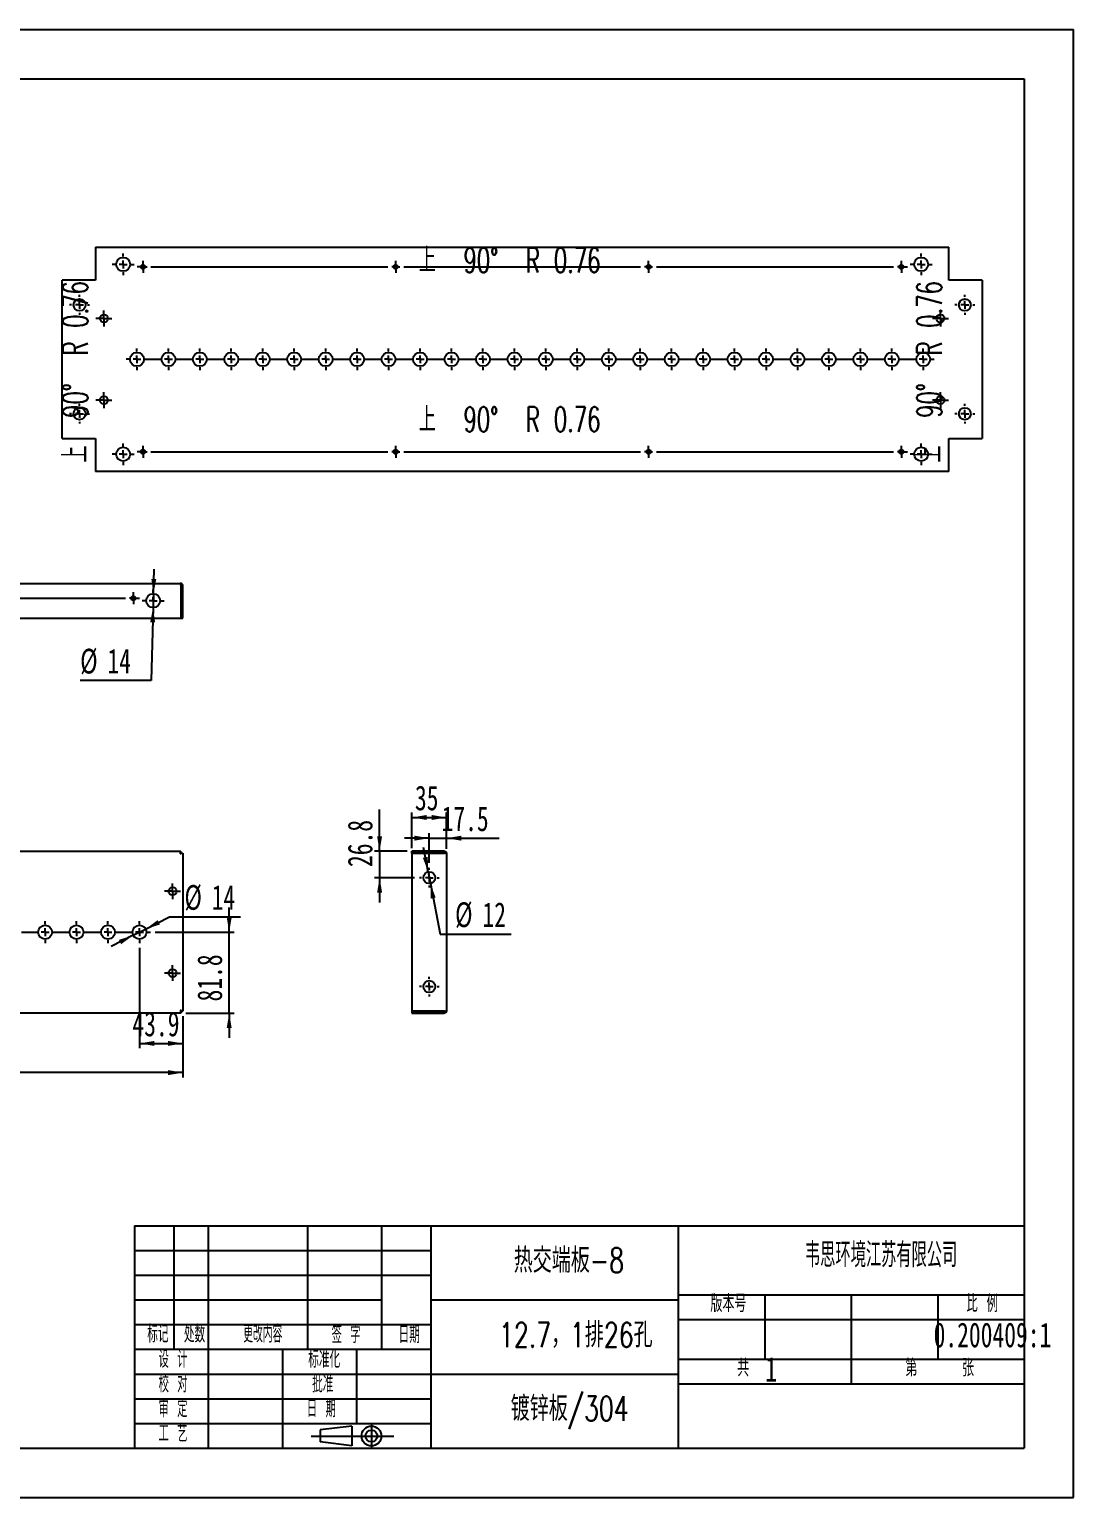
# Model space of a CAD drawing. Extents: x 0 to 2096, y 0 to 1482.
# Drawn here: x 1042 to 2096, y 0 to 1482 of the extents above; entities that cross this region are included whole.
import ezdxf

# ---------------------------------------------------------------- set-up
doc = ezdxf.new("R2010")
doc.units = 0
doc.header["$LTSCALE"] = 4.9898
doc.layers.get('0').update_dxf_attribs({"linetype": 'CONTINUOUS'})
for name, color, linetype in [('粗实线', 7, 'CONTINUOUS'), ('细实线', 7, 'CONTINUOUS'), ('轮廓线层', 7, 'CONTINUOUS')]:
    doc.layers.add(name, color=color, linetype=linetype)
doc.styles.add('SLDTEXTSTYLE0', font='TXT', dxfattribs={"width": 0.7, "bigfont": 'bigfont'})
doc.styles.add('SLDTEXTSTYLE1', font='TXT', dxfattribs={"width": 0.56, "bigfont": 'bigfont'})
doc.styles.add('SLDTEXTSTYLE2', font='TXT', dxfattribs={"width": 0.49, "bigfont": 'bigfont'})
doc.styles.add('SLDTEXTSTYLE3', font='TXT', dxfattribs={"width": 0.54, "bigfont": 'bigfont'})
doc.styles.add('SLDTEXTSTYLE4', font='TXT', dxfattribs={"width": 0.63, "bigfont": 'bigfont'})
doc.styles.add('SLDTEXTSTYLE5', font='TXT', dxfattribs={"width": 0.586667, "bigfont": 'bigfont'})
doc.styles.add('SLDTEXTSTYLE6', font='TXT', dxfattribs={"width": 0.7})
doc.styles.add('SLDTEXTSTYLE7', font='TXT', dxfattribs={"width": 0.628571, "bigfont": 'bigfont'})
doc.dimstyles.new('SLDDIMSTYLE0', dxfattribs={"dimtxt": 24.948998, "dimasz": 14.969399, "dimexe": 0, "dimexo": 0.0625, "dimgap": 6.237249, "dimtad": 2, "dimdec": 1, "dimrnd": 1e-09, "dimzin": 12, "dimtxsty": 'SLDTEXTSTYLE6', "dimsah": 1, "dimcen": 0.09, "dimazin": 3, "dimtfac": 1, "dimtdec": 1, "dimtofl": 0, "dimtmove": 0, "dimatfit": 3, "dimtolj": 1, "dimtzin": 12})
doc.dimstyles.new('SLDDIMSTYLE1', dxfattribs={"dimtxt": 24.948998, "dimasz": 14.969399, "dimexe": 0, "dimexo": 0.0625, "dimgap": 6.237249, "dimtad": 2, "dimdec": 1, "dimrnd": 1e-09, "dimzin": 12, "dimtxsty": 'SLDTEXTSTYLE6', "dimsah": 1, "dimcen": 0.09, "dimazin": 3, "dimtfac": 1, "dimtdec": 1, "dimtmove": 0, "dimatfit": 3, "dimtolj": 1, "dimtzin": 12})
doc.dimstyles.new('SLDDIMSTYLE2', dxfattribs={"dimtxt": 24.948998, "dimasz": 14.969399, "dimexe": 0, "dimexo": 0.0625, "dimgap": 6.237249, "dimtad": 0, "dimtih": 1, "dimtoh": 1, "dimdec": 1, "dimrnd": 1e-09, "dimzin": 12, "dimtxsty": 'SLDTEXTSTYLE6', "dimsah": 1, "dimcen": 0, "dimazin": 3, "dimtfac": 1, "dimtdec": 1, "dimtmove": 0, "dimatfit": 3, "dimtolj": 1, "dimtzin": 12})

# ---------------------------------------------------------------- blocks, each defined once
blk = doc.blocks.new('块6')
at = {"color": 7, "linetype": 'CONTINUOUS'}
for p, q in [((635, 774.7), (595.1, 769.7)), ((595.1, 769.7), (595.1, 754.7)), ((635, 774.7), (635, 749.8)), ((635, 749.8), (595.1, 754.7))]:
    blk.add_line(p, q, dxfattribs=at)
at = {"layer": '轮廓线层', "color": 7}
for p, q in [((583.7, 762.1), (688.1, 762.1)), ((659.8, 776.8), (659.8, 747.3))]:
    blk.add_line(p, q, dxfattribs=at)
for radius in [12.5, 7.48]:
    blk.add_circle((659.8, 762.1), radius, dxfattribs=at)
blk = doc.blocks.new('_D')
at = {"layer": '细实线'}
for p, q in [((331.1, 486), (331.1, 424)), ((1196.6, 486), (1196.6, 424)), ((1196.6, 429), (331.1, 429))]:
    blk.add_line(p, q, dxfattribs=at)
for points in [[(331.1, 429), (346, 426.5), (346, 431.5)], [(1196.6, 429), (1181.6, 431.5), (1181.6, 426.5)]]:
    blk.add_solid(points, dxfattribs=at)
at = {"layer": '细实线', "insert": (727.5, 461.2), "char_height": 24.95, "attachment_point": 1, "style": 'SLDTEXTSTYLE6'}
blk.add_mtext('865.5', dxfattribs=at)
blk = doc.blocks.new('_D_2')
at = {"layer": '细实线'}
for p, q in [((1152.7, 554.8), (1152.7, 453.5)), ((1196.6, 486), (1196.6, 453.5)), ((1152.7, 458.5), (1196.6, 458.5))]:
    blk.add_line(p, q, dxfattribs=at)
for points in [[(1152.7, 458.5), (1167.6, 456), (1167.6, 460.9)], [(1196.6, 458.5), (1181.6, 460.9), (1181.6, 456)]]:
    blk.add_solid(points, dxfattribs=at)
at = {"layer": '细实线', "insert": (1145.6, 490.6), "char_height": 24.95, "attachment_point": 1, "style": 'SLDTEXTSTYLE6'}
blk.add_mtext('43.9', dxfattribs=at)
blk = doc.blocks.new('_D_3')
at = {"layer": '细实线'}
for p, q in [((1243.3, 570.8), (1243.3, 595.7)), ((1168.7, 570.8), (1248.3, 570.8)), ((1243.3, 489), (1243.3, 570.8)), ((1199.6, 489), (1248.3, 489)), ((1243.3, 489), (1243.3, 464.1))]:
    blk.add_line(p, q, dxfattribs=at)
for points in [[(1243.3, 570.8), (1245.8, 585.7), (1240.8, 585.7)], [(1243.3, 489), (1240.8, 474), (1245.8, 474)]]:
    blk.add_solid(points, dxfattribs=at)
at = {"layer": '细实线', "insert": (1211.1, 500.8), "char_height": 24.95, "attachment_point": 1, "rotation": 90, "style": 'SLDTEXTSTYLE6'}
blk.add_mtext('81.8', dxfattribs=at)
blk = doc.blocks.new('_D_4')
at = {"layer": '细实线'}
for p, q in [((1158.9, 573.9), (1183.1, 586.2)), ((1183.1, 586.2), (1254.7, 586.2)), ((1146.4, 567.6), (1124.2, 556.3)), ((1146.4, 567.6), (1158.9, 573.9))]:
    blk.add_line(p, q, dxfattribs=at)
for points in [[(1158.9, 573.9), (1173.4, 578.5), (1171.1, 582.9)], [(1146.4, 567.6), (1132, 563), (1134.2, 558.6)]]:
    blk.add_solid(points, dxfattribs=at)
at = {"layer": '细实线', "char_height": 24.95, "attachment_point": 1, "style": 'SLDTEXTSTYLE6'}
for s, insert in [('%%c', (1198.1, 618.3)), ('14', (1225.6, 618.3))]:
    blk.add_mtext(s, dxfattribs=dict(at, insert=insert))
blk = doc.blocks.new('SW_CENTERMARKSYMBOL_0')
at = {"layer": '细实线', "color": 0}
for p, q in [((-770, 0), (-773, 0)), ((-762, 0), (-766, 0)), ((-762, 8), (-762, 11)), ((-762, 0), (-762, 4)), ((-762, 0), (-762, -4)), ((-762, 0), (-758, 0)), ((-754, 0), (-738.25, 0)), ((-730.25, 0), (-734.25, 0)), ((-730.25, 8), (-730.25, 11)), ((-730.25, 0), (-730.25, 4)), ((-730.25, 0), (-730.25, -4)), ((-730.25, 0), (-726.25, 0)), ((-722.25, 0), (-706.5, 0)), ((-698.5, 0), (-702.5, 0)), ((-698.5, 8), (-698.5, 11)), ((-698.5, 0), (-698.5, 4)), ((-698.5, 0), (-698.5, -4)), ((-698.5, 0), (-694.5, 0)), ((-690.5, 0), (-674.75, 0)), ((-666.75, 0), (-670.75, 0)), ((-666.75, 8), (-666.75, 11)), ((-666.75, 0), (-666.75, 4)), ((-666.75, 0), (-666.75, -4)), ((-666.75, 0), (-662.75, 0)), ((-658.75, 0), (-643, 0)), ((-635, 0), (-639, 0)), ((-635, 8), (-635, 11)), ((-635, 0), (-635, 4)), ((-635, 0), (-635, -4)), ((-635, 0), (-631, 0)), ((-627, 0), (-611.25, 0)), ((-603.25, 0), (-607.25, 0)), ((-603.25, 8), (-603.25, 11)), ((-603.25, 0), (-603.25, 4)), ((-603.25, 0), (-603.25, -4)), ((-603.25, 0), (-599.25, 0)), ((-595.25, 0), (-579.5, 0)), ((-571.5, 0), (-575.5, 0)), ((-571.5, 8), (-571.5, 11)), ((-571.5, 0), (-571.5, 4)), ((-571.5, 0), (-571.5, -4)), ((-571.5, 0), (-567.5, 0)), ((-563.5, 0), (-547.75, 0)), ((-539.75, 0), (-543.75, 0)), ((-539.75, 8), (-539.75, 11)), ((-539.75, 0), (-539.75, 4)), ((-539.75, 0), (-539.75, -4)), ((-539.75, 0), (-535.75, 0)), ((-531.75, 0), (-516, 0)), ((-508, 0), (-512, 0)), ((-508, 8), (-508, 11)), ((-508, 0), (-508, 4)), ((-508, 0), (-508, -4)), ((-508, 0), (-504, 0)), ((-500, 0), (-484.25, 0)), ((-476.25, 0), (-480.25, 0)), ((-476.25, 8), (-476.25, 11)), ((-476.25, 0), (-476.25, 4)), ((-476.25, 0), (-476.25, -4)), ((-476.25, 0), (-472.25, 0)), ((-468.25, 0), (-452.5, 0)), ((-444.5, 0), (-448.5, 0)), ((-444.5, 8), (-444.5, 11)), ((-444.5, 0), (-444.5, 4)), ((-444.5, 0), (-444.5, -4)), ((-444.5, 0), (-440.5, 0)), ((-436.5, 0), (-420.75, 0)), ((-412.75, 0), (-416.75, 0)), ((-412.75, 8), (-412.75, 11)), ((-412.75, 0), (-412.75, 4)), ((-412.75, 0), (-412.75, -4)), ((-412.75, 0), (-408.75, 0)), ((-404.75, 0), (-389, 0)), ((-381, 0), (-385, 0)), ((-381, 8), (-381, 11)), ((-381, 0), (-381, 4)), ((-381, 0), (-381, -4)), ((-381, 0), (-377, 0)), ((-373, 0), (-357.25, 0)), ((-349.25, 0), (-353.25, 0)), ((-349.25, 8), (-349.25, 11)), ((-349.25, 0), (-349.25, 4)), ((-349.25, 0), (-349.25, -4)), ((-349.25, 0), (-345.25, 0)), ((-341.25, 0), (-325.5, 0)), ((-317.5, 0), (-321.5, 0)), ((-317.5, 8), (-317.5, 11)), ((-317.5, 0), (-317.5, 4)), ((-317.5, 0), (-317.5, -4)), ((-317.5, 0), (-313.5, 0)), ((-309.5, 0), (-293.75, 0)), ((-285.75, 0), (-289.75, 0)), ((-285.75, 8), (-285.75, 11)), ((-285.75, 0), (-285.75, 4)), ((-285.75, 0), (-285.75, -4)), ((-285.75, 0), (-281.75, 0)), ((-277.75, 0), (-262, 0)), ((-254, 0), (-258, 0)), ((-254, 8), (-254, 11)), ((-254, 0), (-254, 4)), ((-254, 0), (-254, -4)), ((-254, 0), (-250, 0)), ((-246, 0), (-230.25, 0)), ((-222.25, 0), (-226.25, 0)), ((-222.25, 8), (-222.25, 11)), ((-222.25, 0), (-222.25, 4)), ((-222.25, 0), (-222.25, -4)), ((-222.25, 0), (-218.25, 0)), ((-214.25, 0), (-198.5, 0)), ((-190.5, 0), (-194.5, 0)), ((-190.5, 8), (-190.5, 11)), ((-190.5, 0), (-190.5, 4)), ((-190.5, 0), (-190.5, -4)), ((-190.5, 0), (-186.5, 0)), ((-182.5, 0), (-166.75, 0)), ((-158.75, 0), (-162.75, 0)), ((-158.75, 8), (-158.75, 11)), ((-158.75, 0), (-158.75, 4)), ((-158.75, 0), (-158.75, -4)), ((-158.75, 0), (-154.75, 0)), ((-150.75, 0), (-135, 0)), ((-127, 0), (-131, 0)), ((-127, 8), (-127, 11)), ((-127, 0), (-127, 4)), ((-127, 0), (-127, -4)), ((-127, 0), (-123, 0)), ((-119, 0), (-103.25, 0)), ((-95.25, 0), (-99.25, 0)), ((-95.25, 8), (-95.25, 11)), ((-95.25, 0), (-95.25, 4)), ((-95.25, 0), (-95.25, -4)), ((-95.25, 0), (-91.25, 0)), ((-87.25, 0), (-71.5, 0)), ((-63.5, 0), (-67.5, 0)), ((-63.5, 8), (-63.5, 11)), ((-63.5, 0), (-63.5, 4)), ((-63.5, 0), (-63.5, -4)), ((-63.5, 0), (-59.5, 0)), ((-55.5, 0), (-39.75, 0)), ((-31.75, 0), (-35.75, 0)), ((-31.75, 8), (-31.75, 11)), ((-31.75, 0), (-31.75, 4)), ((-31.75, 0), (-31.75, -4)), ((-31.75, 0), (-27.75, 0)), ((-23.75, 0), (-8, 0)), ((0, 0), (-4, 0)), ((0, 8), (0, 11)), ((0, 0), (0, 4)), ((0, 0), (0, -4)), ((0, 0), (4, 0)), ((8, 0), (23.75, 0)), ((31.75, 0), (27.75, 0)), ((31.75, 8), (31.75, 11)), ((31.75, 0), (31.75, 4)), ((31.75, 0), (31.75, -4)), ((31.75, 0), (35.75, 0)), ((39.75, 0), (42.75, 0)), ((-762, -8), (-762, -11)), ((-730.25, -8), (-730.25, -11)), ((-698.5, -8), (-698.5, -11)), ((-666.75, -8), (-666.75, -11)), ((-635, -8), (-635, -11)), ((-603.25, -8), (-603.25, -11)), ((-571.5, -8), (-571.5, -11)), ((-539.75, -8), (-539.75, -11)), ((-508, -8), (-508, -11)), ((-476.25, -8), (-476.25, -11)), ((-444.5, -8), (-444.5, -11)), ((-412.75, -8), (-412.75, -11)), ((-381, -8), (-381, -11)), ((-349.25, -8), (-349.25, -11)), ((-317.5, -8), (-317.5, -11)), ((-285.75, -8), (-285.75, -11)), ((-254, -8), (-254, -11)), ((-222.25, -8), (-222.25, -11)), ((-190.5, -8), (-190.5, -11)), ((-158.75, -8), (-158.75, -11)), ((-127, -8), (-127, -11)), ((-95.25, -8), (-95.25, -11)), ((-63.5, -8), (-63.5, -11)), ((-31.75, -8), (-31.75, -11)), ((0, -8), (0, -11)), ((31.75, -8), (31.75, -11))]:
    blk.add_line(p, q, dxfattribs=at)
blk = doc.blocks.new('SW_CENTERMARKSYMBOL_2')
at = {"layer": '细实线', "color": 0}
for p, q in [((-4, 0), (-8, 0)), ((0, 0), (-4, 0)), ((0, 4), (0, 8)), ((0, 0), (0, 4)), ((0, 0), (0, -4)), ((0, 0), (4, 0)), ((4, 0), (8, 0)), ((0, -4), (0, -8))]:
    blk.add_line(p, q, dxfattribs=at)
blk = doc.blocks.new('SW_CENTERMARKSYMBOL_3')
at = {"layer": '细实线', "color": 0}
for p, q in [((-4, 0), (-8, 0)), ((0, 0), (-4, 0)), ((0, 4), (0, 8)), ((0, 0), (0, 4)), ((0, 0), (0, -4)), ((0, 0), (4, 0)), ((4, 0), (8, 0)), ((0, -4), (0, -8))]:
    blk.add_line(p, q, dxfattribs=at)
blk = doc.blocks.new('_D_9')
at = {"layer": '细实线'}
for p, q in [((1427.8, 655.5), (1427.8, 691.5)), ((1427.8, 686.5), (1462.8, 686.5)), ((1462.8, 654.8), (1462.8, 691.5))]:
    blk.add_line(p, q, dxfattribs=at)
for points in [[(1427.8, 686.5), (1442.7, 684), (1442.7, 689)], [(1462.8, 686.5), (1447.8, 689), (1447.8, 684)]]:
    blk.add_solid(points, dxfattribs=at)
at = {"layer": '细实线', "insert": (1430.8, 718.7), "char_height": 24.95, "attachment_point": 1, "style": 'SLDTEXTSTYLE6'}
blk.add_mtext('35', dxfattribs=at)
blk = doc.blocks.new('_D_10')
at = {"layer": '细实线'}
for p, q in [((1445.3, 640.7), (1445.3, 670.6)), ((1462.8, 654.8), (1462.8, 670.6)), ((1445.3, 665.6), (1420.3, 665.6)), ((1445.3, 665.6), (1462.8, 665.6)), ((1462.8, 665.6), (1515.8, 665.6))]:
    blk.add_line(p, q, dxfattribs=at)
for points in [[(1445.3, 665.6), (1430.3, 668.1), (1430.3, 663.1)], [(1462.8, 665.6), (1477.7, 663.1), (1477.7, 668.1)]]:
    blk.add_solid(points, dxfattribs=at)
at = {"layer": '细实线', "insert": (1457.7, 697.7), "char_height": 24.95, "attachment_point": 1, "style": 'SLDTEXTSTYLE6'}
blk.add_mtext('17.5', dxfattribs=at)
blk = doc.blocks.new('_D_11')
at = {"layer": '细实线'}
for p, q in [((1395.1, 652.5), (1395.1, 694.6)), ((1422.8, 652.5), (1390.1, 652.5)), ((1395.1, 652.5), (1395.1, 625.7)), ((1430.3, 625.7), (1390.1, 625.7)), ((1395.1, 625.7), (1395.1, 600.8))]:
    blk.add_line(p, q, dxfattribs=at)
for points in [[(1395.1, 652.5), (1397.6, 667.5), (1392.6, 667.5)], [(1395.1, 625.7), (1392.6, 610.7), (1397.6, 610.7)]]:
    blk.add_solid(points, dxfattribs=at)
at = {"layer": '细实线', "insert": (1362.9, 636.5), "char_height": 24.95, "attachment_point": 1, "rotation": 90, "style": 'SLDTEXTSTYLE6'}
blk.add_mtext('26.8', dxfattribs=at)
blk = doc.blocks.new('_D_12')
at = {"layer": '细实线'}
for p, q in [((1444.1, 631.6), (1439.4, 656.1)), ((1444.1, 631.6), (1446.4, 619.8)), ((1446.4, 619.8), (1456.3, 568.7)), ((1456.3, 568.7), (1527.9, 568.7))]:
    blk.add_line(p, q, dxfattribs=at)
for points in [[(1444.1, 631.6), (1443.7, 646.8), (1438.8, 645.8)], [(1446.4, 619.8), (1446.8, 604.6), (1451.7, 605.6)]]:
    blk.add_solid(points, dxfattribs=at)
at = {"layer": '细实线', "char_height": 24.95, "attachment_point": 1, "style": 'SLDTEXTSTYLE6'}
for s, insert in [('%%c', (1471.3, 600.9)), ('12', (1498.9, 600.9))]:
    blk.add_mtext(s, dxfattribs=dict(at, insert=insert))
blk = doc.blocks.new('SW_CENTERMARKSYMBOL_5')
at = {"layer": '细实线', "color": 0}
for p, q in [((-8, 0), (-10, 0)), ((0, 0), (-4, 0)), ((0, 8), (0, 10)), ((0, 0), (0, 4)), ((0, 0), (0, -4)), ((0, 0), (4, 0)), ((8, 0), (10, 0)), ((0, -8), (0, -10))]:
    blk.add_line(p, q, dxfattribs=at)
blk = doc.blocks.new('SW_CENTERMARKSYMBOL_6')
at = {"layer": '细实线', "color": 0}
for p, q in [((-8, 0), (-10, 0)), ((0, 0), (-4, 0)), ((0, 8), (0, 10)), ((0, 0), (0, 4)), ((0, 0), (0, -4)), ((0, 0), (4, 0)), ((8, 0), (10, 0)), ((0, -8), (0, -10))]:
    blk.add_line(p, q, dxfattribs=at)
blk = doc.blocks.new('_D_17')
at = {"layer": '细实线'}
for p, q in [((1166.8, 912.3), (1167.5, 937.3)), ((1166.8, 912.3), (1166.4, 898.3)), ((1166.4, 898.3), (1164.4, 824.6)), ((1164.4, 824.6), (1092.8, 824.6))]:
    blk.add_line(p, q, dxfattribs=at)
for points in [[(1166.8, 912.3), (1169.7, 927.2), (1164.7, 927.3)], [(1166.4, 898.3), (1163.5, 883.4), (1168.5, 883.3)]]:
    blk.add_solid(points, dxfattribs=at)
at = {"layer": '细实线', "char_height": 24.95, "attachment_point": 1, "style": 'SLDTEXTSTYLE6'}
for s, insert in [('%%c', (1092.8, 856.8)), ('14', (1120.3, 856.8))]:
    blk.add_mtext(s, dxfattribs=dict(at, insert=insert))
blk = doc.blocks.new('SW_CENTERMARKSYMBOL_8')
at = {"layer": '细实线', "color": 0}
for p, q in [((-8, 0), (-11, 0)), ((0, 0), (-4, 0)), ((0, 8), (0, 11)), ((0, 0), (0, 4)), ((0, 0), (0, -4)), ((0, 0), (4, 0)), ((8, 0), (11, 0)), ((0, -8), (0, -11))]:
    blk.add_line(p, q, dxfattribs=at)
blk = doc.blocks.new('SW_CENTERMARKSYMBOL_9')
at = {"layer": '细实线', "color": 0}
for p, q in [((-259.2, 0), (-261.3, 0)), ((-255.2, 0), (-259.2, 0)), ((-255.2, 4), (-255.2, 6.1)), ((-255.2, 0), (-255.2, 4)), ((-255.2, 0), (-255.2, -4)), ((-255.2, 0), (-251.2, 0)), ((-247.2, 0), (-8, 0)), ((0, 0), (-4, 0)), ((0, 4), (0, 6.1)), ((0, 0), (0, 4)), ((0, 0), (0, -4)), ((0, 0), (4, 0)), ((8, 0), (247.2, 0)), ((255.2, 0), (251.2, 0)), ((255.2, 4), (255.2, 6.1)), ((255.2, 0), (255.2, 4)), ((255.2, 0), (255.2, -4)), ((255.2, 0), (259.2, 0)), ((263.2, 0), (502.3, 0)), ((510.3, 0), (506.3, 0)), ((510.3, 4), (510.3, 6.1)), ((510.3, 0), (510.3, 4)), ((510.3, 0), (510.3, -4)), ((510.3, 0), (514.3, 0)), ((514.3, 0), (516.4, 0)), ((-255.2, -4), (-255.2, -6.1)), ((0, -4), (0, -6.1)), ((255.2, -4), (255.2, -6.1)), ((510.3, -4), (510.3, -6.1))]:
    blk.add_line(p, q, dxfattribs=at)
blk = doc.blocks.new('SW_CENTERMARKSYMBOL_10')
at = {"layer": '细实线', "color": 0}
for p, q in [((-39.75, 0), (-42.75, 0)), ((-31.75, 0), (-35.75, 0)), ((-31.75, 8), (-31.75, 11)), ((-31.75, 0), (-31.75, 4)), ((-31.75, 0), (-31.75, -4)), ((-31.75, 0), (-27.75, 0)), ((-23.75, 0), (-8, 0)), ((0, 0), (-4, 0)), ((0, 8), (0, 11)), ((0, 0), (0, 4)), ((0, 0), (0, -4)), ((0, 0), (4, 0)), ((8, 0), (23.75, 0)), ((31.75, 0), (27.75, 0)), ((31.75, 8), (31.75, 11)), ((31.75, 0), (31.75, 4)), ((31.75, 0), (31.75, -4)), ((31.75, 0), (35.75, 0)), ((39.75, 0), (55.5, 0)), ((63.5, 0), (59.5, 0)), ((63.5, 8), (63.5, 11)), ((63.5, 0), (63.5, 4)), ((63.5, 0), (63.5, -4)), ((63.5, 0), (67.5, 0)), ((71.5, 0), (87.25, 0)), ((95.25, 0), (91.25, 0)), ((95.25, 8), (95.25, 11)), ((95.25, 0), (95.25, 4)), ((95.25, 0), (95.25, -4)), ((95.25, 0), (99.25, 0)), ((103.25, 0), (119, 0)), ((127, 0), (123, 0)), ((127, 8), (127, 11)), ((127, 0), (127, 4)), ((127, 0), (127, -4)), ((127, 0), (131, 0)), ((135, 0), (150.75, 0)), ((158.75, 0), (154.75, 0)), ((158.75, 8), (158.75, 11)), ((158.75, 0), (158.75, 4)), ((158.75, 0), (158.75, -4)), ((158.75, 0), (162.75, 0)), ((166.75, 0), (182.5, 0)), ((190.5, 0), (186.5, 0)), ((190.5, 8), (190.5, 11)), ((190.5, 0), (190.5, 4)), ((190.5, 0), (190.5, -4)), ((190.5, 0), (194.5, 0)), ((198.5, 0), (214.25, 0)), ((222.25, 0), (218.25, 0)), ((222.25, 8), (222.25, 11)), ((222.25, 0), (222.25, 4)), ((222.25, 0), (222.25, -4)), ((222.25, 0), (226.25, 0)), ((230.25, 0), (246, 0)), ((254, 0), (250, 0)), ((254, 8), (254, 11)), ((254, 0), (254, 4)), ((254, 0), (254, -4)), ((254, 0), (258, 0)), ((262, 0), (277.75, 0)), ((285.75, 0), (281.75, 0)), ((285.75, 8), (285.75, 11)), ((285.75, 0), (285.75, 4)), ((285.75, 0), (285.75, -4)), ((285.75, 0), (289.75, 0)), ((293.75, 0), (309.5, 0)), ((317.5, 0), (313.5, 0)), ((317.5, 8), (317.5, 11)), ((317.5, 0), (317.5, 4)), ((317.5, 0), (317.5, -4)), ((317.5, 0), (321.5, 0)), ((325.5, 0), (341.25, 0)), ((349.25, 0), (345.25, 0)), ((349.25, 8), (349.25, 11)), ((349.25, 0), (349.25, 4)), ((349.25, 0), (349.25, -4)), ((349.25, 0), (353.25, 0)), ((357.25, 0), (373, 0)), ((381, 0), (377, 0)), ((381, 8), (381, 11)), ((381, 0), (381, 4)), ((381, 0), (381, -4)), ((381, 0), (385, 0)), ((389, 0), (404.75, 0)), ((412.75, 0), (408.75, 0)), ((412.75, 8), (412.75, 11)), ((412.75, 0), (412.75, 4)), ((412.75, 0), (412.75, -4)), ((412.75, 0), (416.75, 0)), ((420.75, 0), (436.5, 0)), ((444.5, 0), (440.5, 0)), ((444.5, 8), (444.5, 11)), ((444.5, 0), (444.5, 4)), ((444.5, 0), (444.5, -4)), ((444.5, 0), (448.5, 0)), ((452.5, 0), (468.25, 0)), ((476.25, 0), (472.25, 0)), ((476.25, 8), (476.25, 11)), ((476.25, 0), (476.25, 4)), ((476.25, 0), (476.25, -4)), ((476.25, 0), (480.25, 0)), ((484.25, 0), (500, 0)), ((508, 0), (504, 0)), ((508, 8), (508, 11)), ((508, 0), (508, 4)), ((508, 0), (508, -4)), ((508, 0), (512, 0)), ((516, 0), (531.75, 0)), ((539.75, 0), (535.75, 0)), ((539.75, 8), (539.75, 11)), ((539.75, 0), (539.75, 4)), ((539.75, 0), (539.75, -4)), ((539.75, 0), (543.75, 0)), ((547.75, 0), (563.5, 0)), ((571.5, 0), (567.5, 0)), ((571.5, 8), (571.5, 11)), ((571.5, 0), (571.5, 4)), ((571.5, 0), (571.5, -4)), ((571.5, 0), (575.5, 0)), ((579.5, 0), (595.25, 0)), ((603.25, 0), (599.25, 0)), ((603.25, 8), (603.25, 11)), ((603.25, 0), (603.25, 4)), ((603.25, 0), (603.25, -4)), ((603.25, 0), (607.25, 0)), ((611.25, 0), (627, 0)), ((635, 0), (631, 0)), ((635, 8), (635, 11)), ((635, 0), (635, 4)), ((635, 0), (635, -4)), ((635, 0), (639, 0)), ((643, 0), (658.75, 0)), ((666.75, 0), (662.75, 0)), ((666.75, 8), (666.75, 11)), ((666.75, 0), (666.75, 4)), ((666.75, 0), (666.75, -4)), ((666.75, 0), (670.75, 0)), ((674.75, 0), (690.5, 0)), ((698.5, 0), (694.5, 0)), ((698.5, 8), (698.5, 11)), ((698.5, 0), (698.5, 4)), ((698.5, 0), (698.5, -4)), ((698.5, 0), (702.5, 0)), ((706.5, 0), (722.25, 0)), ((730.25, 0), (726.25, 0)), ((730.25, 8), (730.25, 11)), ((730.25, 0), (730.25, 4)), ((730.25, 0), (730.25, -4)), ((730.25, 0), (734.25, 0)), ((738.25, 0), (754, 0)), ((762, 0), (758, 0)), ((762, 8), (762, 11)), ((762, 0), (762, 4)), ((762, 0), (762, -4)), ((762, 0), (766, 0)), ((770, 0), (773, 0)), ((-31.75, -8), (-31.75, -11)), ((0, -8), (0, -11)), ((31.75, -8), (31.75, -11)), ((63.5, -8), (63.5, -11)), ((95.25, -8), (95.25, -11)), ((127, -8), (127, -11)), ((158.75, -8), (158.75, -11)), ((190.5, -8), (190.5, -11)), ((222.25, -8), (222.25, -11)), ((254, -8), (254, -11)), ((285.75, -8), (285.75, -11)), ((317.5, -8), (317.5, -11)), ((349.25, -8), (349.25, -11)), ((381, -8), (381, -11)), ((412.75, -8), (412.75, -11)), ((444.5, -8), (444.5, -11)), ((476.25, -8), (476.25, -11)), ((508, -8), (508, -11)), ((539.75, -8), (539.75, -11)), ((571.5, -8), (571.5, -11)), ((603.25, -8), (603.25, -11)), ((635, -8), (635, -11)), ((666.75, -8), (666.75, -11)), ((698.5, -8), (698.5, -11)), ((730.25, -8), (730.25, -11)), ((762, -8), (762, -11))]:
    blk.add_line(p, q, dxfattribs=at)
blk = doc.blocks.new('SW_CENTERMARKSYMBOL_11')
at = {"layer": '细实线', "color": 0}
for p, q in [((-4, 0), (-8, 0)), ((0, 0), (-4, 0)), ((0, 4), (0, 8)), ((0, 0), (0, 4)), ((0, 0), (0, -4)), ((0, 0), (4, 0)), ((4, 0), (8, 0)), ((0, -4), (0, -8))]:
    blk.add_line(p, q, dxfattribs=at)
blk = doc.blocks.new('SW_CENTERMARKSYMBOL_12')
at = {"layer": '细实线', "color": 0}
for p, q in [((-4, 0), (-8, 0)), ((0, 0), (-4, 0)), ((0, 4), (0, 8)), ((0, 0), (0, 4)), ((0, 0), (0, -4)), ((0, 0), (4, 0)), ((4, 0), (8, 0)), ((0, -4), (0, -8))]:
    blk.add_line(p, q, dxfattribs=at)
blk = doc.blocks.new('SW_CENTERMARKSYMBOL_13')
at = {"layer": '细实线', "color": 0}
for p, q in [((-4, 0), (-8, 0)), ((0, 0), (-4, 0)), ((0, 4), (0, 8)), ((0, 0), (0, 4)), ((0, 0), (0, -4)), ((0, 0), (4, 0)), ((4, 0), (8, 0)), ((0, -4), (0, -8))]:
    blk.add_line(p, q, dxfattribs=at)
blk = doc.blocks.new('SW_CENTERMARKSYMBOL_14')
at = {"layer": '细实线', "color": 0}
for p, q in [((-4, 0), (-8, 0)), ((0, 0), (-4, 0)), ((0, 4), (0, 8)), ((0, 0), (0, 4)), ((0, 0), (0, -4)), ((0, 0), (4, 0)), ((4, 0), (8, 0)), ((0, -4), (0, -8))]:
    blk.add_line(p, q, dxfattribs=at)
blk = doc.blocks.new('SW_CENTERMARKSYMBOL_15')
at = {"layer": '细实线', "color": 0}
for p, q in [((-8, 0), (-10, 0)), ((0, 0), (-4, 0)), ((0, 8), (0, 10)), ((0, 0), (0, 4)), ((0, 0), (0, -4)), ((0, 0), (4, 0)), ((8, 0), (10, 0)), ((0, -8), (0, -10))]:
    blk.add_line(p, q, dxfattribs=at)
blk = doc.blocks.new('SW_CENTERMARKSYMBOL_16')
at = {"layer": '细实线', "color": 0}
for p, q in [((-8, 0), (-10, 0)), ((0, 0), (-4, 0)), ((0, 8), (0, 10)), ((0, 0), (0, 4)), ((0, 0), (0, -4)), ((0, 0), (4, 0)), ((8, 0), (10, 0)), ((0, -8), (0, -10))]:
    blk.add_line(p, q, dxfattribs=at)
blk = doc.blocks.new('SW_CENTERMARKSYMBOL_17')
at = {"layer": '细实线', "color": 0}
for p, q in [((-8, 0), (-11, 0)), ((0, 0), (-4, 0)), ((0, 8), (0, 11)), ((0, 0), (0, 4)), ((0, 0), (0, -4)), ((0, 0), (4, 0)), ((8, 0), (11, 0)), ((0, -8), (0, -11))]:
    blk.add_line(p, q, dxfattribs=at)
blk = doc.blocks.new('SW_CENTERMARKSYMBOL_18')
at = {"layer": '细实线', "color": 0}
for p, q in [((-8, 0), (-11, 0)), ((0, 0), (-4, 0)), ((0, 8), (0, 11)), ((0, 0), (0, 4)), ((0, 0), (0, -4)), ((0, 0), (4, 0)), ((8, 0), (11, 0)), ((0, -8), (0, -11))]:
    blk.add_line(p, q, dxfattribs=at)
blk = doc.blocks.new('SW_CENTERMARKSYMBOL_19')
at = {"layer": '细实线', "color": 0}
for p, q in [((-514.3, 0), (-516.4, 0)), ((-510.3, 0), (-514.3, 0)), ((-510.3, 4), (-510.3, 6.1)), ((-510.3, 0), (-510.3, 4)), ((-510.3, 0), (-510.3, -4)), ((-510.3, 0), (-506.3, 0)), ((-502.3, 0), (-263.2, 0)), ((-255.2, 0), (-259.2, 0)), ((-255.2, 4), (-255.2, 6.1)), ((-255.2, 0), (-255.2, 4)), ((-255.2, 0), (-255.2, -4)), ((-255.2, 0), (-251.2, 0)), ((-247.2, 0), (-8, 0)), ((0, 0), (-4, 0)), ((0, 4), (0, 6.1)), ((0, 0), (0, 4)), ((0, 0), (0, -4)), ((0, 0), (4, 0)), ((8, 0), (247.2, 0)), ((255.2, 0), (251.2, 0)), ((255.2, 4), (255.2, 6.1)), ((255.2, 0), (255.2, 4)), ((255.2, 0), (255.2, -4)), ((255.2, 0), (259.2, 0)), ((259.2, 0), (261.3, 0)), ((-510.3, -4), (-510.3, -6.1)), ((-255.2, -4), (-255.2, -6.1)), ((0, -4), (0, -6.1)), ((255.2, -4), (255.2, -6.1))]:
    blk.add_line(p, q, dxfattribs=at)
blk = doc.blocks.new('SW_CENTERMARKSYMBOL_20')
at = {"layer": '细实线', "color": 0}
for p, q in [((-8, 0), (-10, 0)), ((0, 0), (-4, 0)), ((0, 8), (0, 10)), ((0, 0), (0, 4)), ((0, 0), (0, -4)), ((0, 0), (4, 0)), ((8, 0), (10, 0)), ((0, -8), (0, -10))]:
    blk.add_line(p, q, dxfattribs=at)
blk = doc.blocks.new('SW_CENTERMARKSYMBOL_21')
at = {"layer": '细实线', "color": 0}
for p, q in [((-8, 0), (-10, 0)), ((0, 0), (-4, 0)), ((0, 8), (0, 10)), ((0, 0), (0, 4)), ((0, 0), (0, -4)), ((0, 0), (4, 0)), ((8, 0), (10, 0)), ((0, -8), (0, -10))]:
    blk.add_line(p, q, dxfattribs=at)
blk = doc.blocks.new('SW_CENTERMARKSYMBOL_22')
at = {"layer": '细实线', "color": 0}
for p, q in [((-8, 0), (-11, 0)), ((0, 0), (-4, 0)), ((0, 8), (0, 11)), ((0, 0), (0, 4)), ((0, 0), (0, -4)), ((0, 0), (4, 0)), ((8, 0), (11, 0)), ((0, -8), (0, -11))]:
    blk.add_line(p, q, dxfattribs=at)
blk = doc.blocks.new('SW_CENTERMARKSYMBOL_23')
at = {"layer": '细实线', "color": 0}
for p, q in [((-8, 0), (-11, 0)), ((0, 0), (-4, 0)), ((0, 8), (0, 11)), ((0, 0), (0, 4)), ((0, 0), (0, -4)), ((0, 0), (4, 0)), ((8, 0), (11, 0)), ((0, -8), (0, -11))]:
    blk.add_line(p, q, dxfattribs=at)
blk = doc.blocks.new('SW_CENTERMARKSYMBOL_24')
at = {"layer": '细实线', "color": 0}
for p, q in [((-514.3, 0), (-516.4, 0)), ((-510.3, 0), (-514.3, 0)), ((-510.3, 4), (-510.3, 6.1)), ((-510.3, 0), (-510.3, 4)), ((-510.3, 0), (-510.3, -4)), ((-510.3, 0), (-506.3, 0)), ((-502.3, 0), (-263.2, 0)), ((-255.2, 0), (-259.2, 0)), ((-255.2, 4), (-255.2, 6.1)), ((-255.2, 0), (-255.2, 4)), ((-255.2, 0), (-255.2, -4)), ((-255.2, 0), (-251.2, 0)), ((-247.2, 0), (-8, 0)), ((0, 0), (-4, 0)), ((0, 4), (0, 6.1)), ((0, 0), (0, 4)), ((0, 0), (0, -4)), ((0, 0), (4, 0)), ((8, 0), (247.2, 0)), ((255.2, 0), (251.2, 0)), ((255.2, 4), (255.2, 6.1)), ((255.2, 0), (255.2, 4)), ((255.2, 0), (255.2, -4)), ((255.2, 0), (259.2, 0)), ((259.2, 0), (261.3, 0)), ((-510.3, -4), (-510.3, -6.1)), ((-255.2, -4), (-255.2, -6.1)), ((0, -4), (0, -6.1)), ((255.2, -4), (255.2, -6.1))]:
    blk.add_line(p, q, dxfattribs=at)

msp = doc.modelspace()

# ---------------------------------------------------------------- linework, layer by layer
at = {"color": 7, "linetype": 'CONTINUOUS'}
for p, q in [((1108.25, 1262.27), (1108.25, 1228.72)), ((1108.25, 1262.27), (1969.81, 1262.27)), ((1969.81, 1228.72), (1969.81, 1262.27)), ((1074.7, 1069.16), (1074.7, 1228.72)), ((1108.25, 1228.72), (1074.7, 1228.72)), ((2003.36, 1228.72), (1969.81, 1228.72)), ((2003.36, 1228.72), (2003.36, 1069.16)), ((1074.7, 1069.16), (1108.25, 1069.16)), ((1108.25, 1069.16), (1108.25, 1035.61)), ((1969.81, 1069.16), (2003.36, 1069.16)), ((1969.81, 1035.61), (1969.81, 1069.16)), ((1969.81, 1035.61), (1108.25, 1035.61)), ((333.74, 922.82), (1193.92, 922.82)), ((1194.61, 920.16), (1194.61, 887.82)), ((1194.68, 887.82), (1194.68, 920.16)), ((1194.68, 920.16), (1196.58, 920.16)), ((1196.58, 887.82), (1196.58, 920.16)), ((333.05, 887.82), (1194.61, 887.82)), ((1194.68, 887.82), (1196.58, 887.82)), ((333.05, 652.5), (1194.61, 652.5)), ((1194.61, 650.6), (1194.61, 652.5)), ((1427.78, 650.6), (1427.78, 652.5)), ((1460.12, 652.5), (1427.78, 652.5)), ((1460.12, 650.6), (1460.12, 652.5)), ((1194.68, 650.53), (1196.58, 650.53)), ((1196.58, 650.53), (1196.58, 490.97)), ((1460.12, 650.6), (1427.78, 650.6)), ((1427.78, 650.53), (1427.78, 490.97)), ((1427.78, 650.53), (1460.12, 650.53)), ((1462.78, 649.84), (1462.78, 491.66)), ((1194.61, 490.9), (1194.61, 489)), ((1194.68, 490.97), (1196.58, 490.97)), ((1460.12, 490.97), (1427.78, 490.97)), ((1427.78, 490.9), (1460.12, 490.9)), ((1427.78, 490.9), (1427.78, 489)), ((1460.12, 490.9), (1460.12, 489)), ((1194.61, 489), (333.05, 489)), ((1427.78, 489), (1460.12, 489))]:
    msp.add_line(p, q, dxfattribs=at)
for centre, radius in [((1136.28, 1244.77), 7), ((1941.78, 1244.77), 7), ((1156.28, 1242.27), 2.1), ((1411.44, 1242.27), 2.1), ((1666.61, 1242.27), 2.1), ((1921.78, 1242.27), 2.1), ((1092.2, 1203.89), 6), ((1985.86, 1203.89), 6), ((1116.78, 1190.19), 4), ((1961.28, 1190.19), 4), ((1150.18, 1148.94), 7), ((1181.93, 1148.94), 7), ((1213.68, 1148.94), 7), ((1245.43, 1148.94), 7), ((1277.18, 1148.94), 7), ((1308.93, 1148.94), 7), ((1340.68, 1148.94), 7), ((1372.43, 1148.94), 7), ((1404.18, 1148.94), 7), ((1435.93, 1148.94), 7), ((1467.68, 1148.94), 7), ((1499.43, 1148.94), 7), ((1531.18, 1148.94), 7), ((1562.93, 1148.94), 7), ((1594.68, 1148.94), 7), ((1626.43, 1148.94), 7), ((1658.18, 1148.94), 7), ((1689.93, 1148.94), 7), ((1721.68, 1148.94), 7), ((1753.43, 1148.94), 7), ((1785.18, 1148.94), 7), ((1816.93, 1148.94), 7), ((1848.68, 1148.94), 7), ((1880.43, 1148.94), 7), ((1912.18, 1148.94), 7), ((1943.93, 1148.94), 7), ((1116.78, 1107.69), 4), ((1961.28, 1107.69), 4), ((1092.2, 1093.99), 6), ((1985.86, 1093.99), 6), ((1136.28, 1053.11), 7), ((1156.28, 1055.61), 2.1), ((1411.44, 1055.61), 2.1), ((1666.61, 1055.61), 2.1), ((1921.78, 1055.61), 2.1), ((1941.78, 1053.11), 7), ((1146.58, 907.82), 2.1), ((1166.58, 905.32), 7), ((1445.28, 625.7), 6), ((1186.08, 612), 4), ((1057.43, 570.75), 7), ((1089.18, 570.75), 7), ((1120.93, 570.75), 7), ((1152.68, 570.75), 7), ((1186.08, 529.5), 4), ((1445.28, 515.8), 6)]:
    msp.add_circle(centre, radius, dxfattribs=at)
for points, knots in [([(1193.92, 922.82), (1193.97, 922.82), (1194.03, 922.75), (1194.15, 922.48), (1194.2, 922.29), (1194.32, 921.79), (1194.38, 921.5), (1194.49, 920.85), (1194.55, 920.51), (1194.61, 920.16)], [0, 0, 0, 0, 0.25, 0.25, 0.5, 0.5, 0.75, 0.75, 1, 1, 1, 1]), ([(1196.58, 920.16), (1196.58, 920.51), (1196.51, 920.85), (1196.24, 921.5), (1196.04, 921.79), (1195.55, 922.29), (1195.26, 922.48), (1194.61, 922.75), (1194.27, 922.82), (1193.92, 922.82)], [0, 0, 0, 0, 0.25, 0.25, 0.5, 0.5, 0.75, 0.75, 1, 1, 1, 1]), ([(1194.68, 920.16), (1194.67, 920.26), (1194.66, 920.41), (1194.57, 920.53), (1194.54, 920.57)], [0, 0, 0, 0, 0.6645413, 1, 1, 1, 1]), ([(1193.92, 649.84), (1193.97, 650.19), (1194.03, 650.54), (1194.15, 651.18), (1194.2, 651.48), (1194.32, 651.97), (1194.38, 652.17), (1194.49, 652.43), (1194.55, 652.5), (1194.61, 652.5)], [0, 0, 0, 0, 0.25, 0.25, 0.5, 0.5, 0.75, 0.75, 1, 1, 1, 1]), ([(1460.12, 652.5), (1460.46, 652.5), (1460.81, 652.43), (1461.46, 652.17), (1461.75, 651.97), (1462.24, 651.48), (1462.44, 651.18), (1462.71, 650.54), (1462.78, 650.19), (1462.78, 649.84)], [0, 0, 0, 0, 0.25, 0.25, 0.5, 0.5, 0.75, 0.75, 1, 1, 1, 1]), ([(1193.92, 649.84), (1193.97, 649.94), (1194.03, 650.04), (1194.15, 650.23), (1194.2, 650.31), (1194.32, 650.45), (1194.38, 650.51), (1194.49, 650.58), (1194.55, 650.6), (1194.61, 650.6)], [0, 0, 0, 0, 0.25, 0.25, 0.5, 0.5, 0.75, 0.75, 1, 1, 1, 1]), ([(1196.58, 650.53), (1196.58, 650.48), (1196.51, 650.42), (1196.24, 650.3), (1196.04, 650.25), (1195.55, 650.13), (1195.26, 650.07), (1194.61, 649.96), (1194.27, 649.9), (1193.92, 649.84)], [0, 0, 0, 0, 0.25, 0.25, 0.5, 0.5, 0.75, 0.75, 1, 1, 1, 1]), ([(1194.68, 650.53), (1194.68, 650.48), (1194.66, 650.42), (1194.58, 650.3), (1194.52, 650.25), (1194.38, 650.13), (1194.3, 650.07), (1194.12, 649.96), (1194.02, 649.9), (1193.92, 649.84)], [0, 0, 0, 0, 0.25, 0.25, 0.5, 0.5, 0.75, 0.75, 1, 1, 1, 1]), ([(1460.12, 650.6), (1460.22, 650.6), (1460.37, 650.58), (1460.49, 650.49), (1460.53, 650.46)], [0, 0, 0, 0, 0.6645413, 1, 1, 1, 1]), ([(1462.78, 649.84), (1462.78, 649.9), (1462.71, 649.96), (1462.44, 650.07), (1462.24, 650.13), (1461.75, 650.25), (1461.46, 650.3), (1460.81, 650.42), (1460.46, 650.48), (1460.12, 650.53)], [0, 0, 0, 0, 0.25, 0.25, 0.5, 0.5, 0.75, 0.75, 1, 1, 1, 1]), ([(1196.58, 490.97), (1196.58, 491.03), (1196.51, 491.09), (1196.24, 491.2), (1196.04, 491.26), (1195.55, 491.38), (1195.26, 491.43), (1194.61, 491.55), (1194.27, 491.61), (1193.92, 491.66)], [0, 0, 0, 0, 0.25, 0.25, 0.5, 0.5, 0.75, 0.75, 1, 1, 1, 1]), ([(1194.68, 490.97), (1194.68, 491.09), (1194.59, 491.2), (1194.31, 491.43), (1194.12, 491.55), (1193.92, 491.66)], [0, 0, 0, 0, 0.5, 0.5, 1, 1, 1, 1]), ([(1193.92, 491.66), (1193.97, 491.32), (1194.03, 490.97), (1194.15, 490.32), (1194.2, 490.03), (1194.32, 489.54), (1194.38, 489.34), (1194.49, 489.07), (1194.55, 489), (1194.61, 489)], [0, 0, 0, 0, 0.25, 0.25, 0.5, 0.5, 0.75, 0.75, 1, 1, 1, 1]), ([(1193.92, 491.66), (1194.03, 491.46), (1194.15, 491.27), (1194.38, 490.99), (1194.49, 490.9), (1194.61, 490.9)], [0, 0, 0, 0, 0.5, 0.5, 1, 1, 1, 1]), ([(1460.12, 490.97), (1460.46, 491.03), (1460.81, 491.09), (1461.46, 491.2), (1461.75, 491.26), (1462.24, 491.38), (1462.44, 491.43), (1462.71, 491.55), (1462.78, 491.61), (1462.78, 491.66)], [0, 0, 0, 0, 0.25, 0.25, 0.5, 0.5, 0.75, 0.75, 1, 1, 1, 1]), ([(1462.78, 491.66), (1462.78, 491.32), (1462.71, 490.97), (1462.44, 490.32), (1462.24, 490.03), (1461.75, 489.54), (1461.46, 489.34), (1460.81, 489.07), (1460.46, 489), (1460.12, 489)], [0, 0, 0, 0, 0.25, 0.25, 0.5, 0.5, 0.75, 0.75, 1, 1, 1, 1]), ([(1460.53, 491.04), (1460.49, 491.01), (1460.37, 490.92), (1460.22, 490.91), (1460.12, 490.9)], [0, 0, 0, 0, 0.3354587, 1, 1, 1, 1])]:
    msp.add_open_spline(points, degree=3, knots=knots, dxfattribs=at)
at = {"layer": '粗实线'}
for p, q in [((49.9, 1432.07), (2045.82, 1432.07)), ((2045.82, 1432.07), (2045.82, 49.9)), ((1447.04, 199.59), (1696.53, 199.59)), ((1447.04, 124.74), (1696.53, 124.74)), ((49.9, 49.9), (2045.82, 49.9))]:
    msp.add_line(p, q, dxfattribs=at)
at = {"layer": '粗实线', "color": 7}
for p, q in [((1147.65, 274.44), (2045.82, 274.44)), ((1147.65, 274.44), (1147.65, 49.9)), ((1187.57, 149.69), (1187.57, 274.44)), ((1222.5, 49.9), (1222.5, 274.44)), ((1322.3, 274.44), (1322.3, 149.69)), ((1397.14, 274.44), (1397.14, 149.69)), ((1447.04, 49.9), (1447.04, 274.44)), ((1696.53, 274.44), (1696.53, 49.9)), ((2045.82, 274.44), (2045.82, 49.9)), ((1696.53, 204.58), (2045.82, 204.58)), ((1783.85, 204.58), (1783.85, 139.71)), ((1871.17, 204.58), (1871.17, 139.71)), ((1958.5, 204.58), (1958.5, 139.71)), ((1696.53, 179.63), (2045.82, 179.63)), ((1147.65, 149.69), (1447.04, 149.69)), ((1297.35, 49.9), (1297.35, 149.69)), ((1372.19, 74.85), (1372.19, 149.69)), ((1696.53, 139.71), (2045.82, 139.71)), ((1871.17, 139.71), (1871.17, 114.77)), ((1696.53, 114.77), (2045.82, 114.77)), ((1147.65, 49.9), (1447.04, 49.9)), ((1447.04, 49.9), (2045.82, 49.9))]:
    msp.add_line(p, q, dxfattribs=at)
at = {"layer": '细实线'}
for p, q in [((0, 1481.97), (2095.72, 1481.97)), ((2095.72, 0), (2095.72, 1481.97)), ((1147.65, 199.59), (1397.14, 199.59)), ((1147.65, 124.74), (1372.19, 124.74)), ((1372.19, 124.74), (1447.04, 124.74)), ((0, 0), (2095.72, 0))]:
    msp.add_line(p, q, dxfattribs=at)
at = {"layer": '细实线', "color": 7}
for p, q in [((1147.65, 249.49), (1447.04, 249.49)), ((1147.65, 224.54), (1447.04, 224.54)), ((1147.65, 199.59), (1397.14, 199.59)), ((1147.65, 174.64), (1447.04, 174.64)), ((1147.65, 124.74), (1372.19, 124.74)), ((1147.65, 99.8), (1447.04, 99.8)), ((1147.65, 74.85), (1447.04, 74.85))]:
    msp.add_line(p, q, dxfattribs=at)

# ---------------------------------------------------------------- block references
at = {"layer": '细实线'}
for name, p in [('SW_CENTERMARKSYMBOL_18', (1136.28, 1244.77)), ('SW_CENTERMARKSYMBOL_19', (1666.61, 1242.27)), ('SW_CENTERMARKSYMBOL_17', (1941.78, 1244.77)), ('SW_CENTERMARKSYMBOL_16', (1092.2, 1203.89)), ('SW_CENTERMARKSYMBOL_21', (1985.86, 1203.89)), ('SW_CENTERMARKSYMBOL_13', (1116.78, 1190.19)), ('SW_CENTERMARKSYMBOL_14', (1961.28, 1190.19)), ('SW_CENTERMARKSYMBOL_10', (1181.93, 1148.94)), ('SW_CENTERMARKSYMBOL_12', (1116.78, 1107.69)), ('SW_CENTERMARKSYMBOL_11', (1961.28, 1107.69)), ('SW_CENTERMARKSYMBOL_15', (1092.2, 1093.99)), ('SW_CENTERMARKSYMBOL_20', (1985.86, 1093.99)), ('SW_CENTERMARKSYMBOL_23', (1136.28, 1053.11)), ('SW_CENTERMARKSYMBOL_24', (1666.61, 1055.61)), ('SW_CENTERMARKSYMBOL_22', (1941.78, 1053.11)), ('SW_CENTERMARKSYMBOL_9', (636.24, 907.82)), ('SW_CENTERMARKSYMBOL_8', (1166.58, 905.32)), ('SW_CENTERMARKSYMBOL_6', (1445.28, 625.7)), ('SW_CENTERMARKSYMBOL_3', (1186.08, 612)), ('SW_CENTERMARKSYMBOL_0', (1120.93, 570.75)), ('SW_CENTERMARKSYMBOL_2', (1186.08, 529.5)), ('SW_CENTERMARKSYMBOL_5', (1445.28, 515.8))]:
    msp.add_blockref(name, p, dxfattribs=at)
at = {"layer": '细实线', "xscale": 0.7999999999999999, "yscale": 0.7999999999999999, "zscale": 0.7999999999999999}
msp.add_blockref('块6', (859.05, -547.49), dxfattribs=at)

# ---------------------------------------------------------------- texts
at = {"color": 7, "linetype": 'CONTINUOUS', "char_height": 24.949, "attachment_point": 2, "style": 'SLDTEXTSTYLE7'}
for insert in [(1526.33, 1261.48), (1526.33, 1100.84)]:
    msp.add_mtext('上  90°  R 0.76', dxfattribs=dict(at, insert=insert))
at = {"color": 7, "linetype": 'CONTINUOUS', "char_height": 24.949, "attachment_point": 2, "rotation": 90, "style": 'SLDTEXTSTYLE7'}
for insert in [(1075.49, 1136.24), (1937.57, 1136.24)]:
    msp.add_mtext('上  90°  R 0.76', dxfattribs=dict(at, insert=insert))
at = {"layer": '细实线', "color": 7}
for s, insert, char_height, attachment_point, style in [('热交端板-8', (1586.15, 252.04), 24.949, 2, 'SLDTEXTSTYLE0'), ('韦思环境江苏有限公司', (1901.38, 257.51), 24.949, 2, 'SLDTEXTSTYLE1'), ('12.7，1排26孔', (1593.22, 176.75), 24.949, 2, 'SLDTEXTSTYLE0'), ('0.200409:1', (2013.77, 176.75), 24.949, 2, 'SLDTEXTSTYLE6'), ('1', (1784.41, 142.1), 24.95, 1, 'SLDTEXTSTYLE6'), ('1', (1784.41, 142.1), 24.95, 1, 'SLDTEXTSTYLE6'), ('镀锌板/304', (1586.93, 102.38), 24.949, 2, 'SLDTEXTSTYLE0')]:
    msp.add_mtext(s, dxfattribs=dict(at, insert=insert, char_height=char_height, attachment_point=attachment_point, style=style))
at = {"layer": '细实线', "attachment_point": 2}
for s, insert, char_height, style in [('版本号', (1747.24, 204.8), 17.464, 'SLDTEXTSTYLE4'), ('比 例', (2003.43, 204.8), 17.464, 'SLDTEXTSTYLE5'), ('标记', (1171.34, 173.98), 17.464, 'SLDTEXTSTYLE1'), ('处数', (1208.27, 173.98), 17.464, 'SLDTEXTSTYLE1'), ('更改内容', (1277.2, 173.98), 17.464, 'SLDTEXTSTYLE2'), ('签 字', (1361.24, 173.44), 17.464, 'SLDTEXTSTYLE3'), ('日期', (1425.05, 173.44), 17.464, 'SLDTEXTSTYLE1'), ('设 计', (1186.59, 148.49), 17.464, 'SLDTEXTSTYLE3'), ('标准化', (1339.21, 148.49), 17.464, 'SLDTEXTSTYLE1'), ('共', (1762.2, 139.8), 17.46, 'SLDTEXTSTYLE4'), ('第', (1931.98, 139.8), 17.46, 'SLDTEXTSTYLE4'), ('张', (1989.12, 139.8), 17.46, 'SLDTEXTSTYLE4'), ('张', (1989.12, 139.8), 17.46, 'SLDTEXTSTYLE4'), ('校 对', (1186.59, 123.66), 17.464, 'SLDTEXTSTYLE3'), ('批准', (1337.73, 123.66), 17.464, 'SLDTEXTSTYLE1'), ('审 定', (1186.59, 98.59), 17.464, 'SLDTEXTSTYLE3'), ('日 期', (1336.29, 98.59), 17.464, 'SLDTEXTSTYLE3'), ('工 艺', (1186.59, 73.64), 17.464, 'SLDTEXTSTYLE3')]:
    msp.add_mtext(s, dxfattribs=dict(at, insert=insert, char_height=char_height, style=style))

# ---------------------------------------------------------------- dimensions: what is measured, and where the dimension line sits
at = {"layer": '细实线'}
for p1, p2, picture, middle in [((1166.38, 898.32), (1166.77, 912.32), '_D_17', (1121.07, 841.61)), ((1446.42, 619.81), (1444.14, 631.59), '_D_12', (1499.58, 585.72)), ((1158.92, 573.92), (1146.43, 567.59), '_D_4', (1226.37, 603.19))]:
    dim = msp.add_diameter_dim_2p(p1=p1, p2=p2, dimstyle='SLDDIMSTYLE2', dxfattribs=at)
    dim.commit()
    dim.dimension.update_dxf_attribs({"geometry": picture, "text_midpoint": middle, "dimtype": 163})
for base, p1, p2, dimstyle, picture, middle in [((1462.78, 686.5), (1427.78, 650.53), (1462.78, 649.84), 'SLDDIMSTYLE0', '_D_9', (1445.28, 686.5)), ((1462.78, 665.58), (1445.28, 635.7), (1462.78, 649.84), 'SLDDIMSTYLE1', '_D_10', (1486.78, 665.58)), ((1196.58, 458.45), (1152.68, 559.75), (1196.58, 490.97), 'SLDDIMSTYLE0', '_D_2', (1174.63, 458.45)), ((331.08, 429), (1196.58, 490.97), (331.08, 490.97), 'SLDDIMSTYLE0', '_D', (763.83, 429))]:
    dim = msp.add_linear_dim(base=base, p1=p1, p2=p2, dimstyle=dimstyle, dxfattribs=at)
    dim.commit()
    dim.dimension.update_dxf_attribs({"geometry": picture, "text_midpoint": middle, "dimtype": 160})
for base, p1, p2, picture, middle in [((1395.08, 625.7), (1427.78, 652.5), (1435.28, 625.7), '_D_11', (1395.08, 665.58)), ((1243.26434431, 570.75325558), (1194.60612828, 489.00325558), (1163.67683895, 570.75325558), '_D_3', (1243.26434431, 529.87825558))]:
    dim = msp.add_linear_dim(base=base, p1=p1, p2=p2, angle=90, dimstyle='SLDDIMSTYLE1', dxfattribs=at)
    dim.commit()
    dim.dimension.update_dxf_attribs({"geometry": picture, "text_midpoint": middle, "dimtype": 160})

doc.saveas('drawing.dxf')
